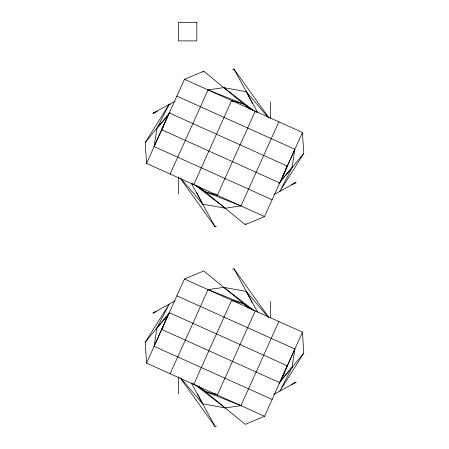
<?xml version="1.0" encoding="UTF-8"?>
<svg xmlns="http://www.w3.org/2000/svg" width="449" height="449" viewBox="0 0 449 449"><rect width="100%" height="100%" fill="white"/><g stroke="black" fill="none" stroke-linecap="round" stroke-linejoin="round"><path stroke-width="0.67" d="M272.133 199.738L154.136 146.576L156.937 128.229L169.161 104.443L170.558 104.359M272.133 399.453L154.136 346.297L156.937 327.944L169.161 304.158L145.223 342.2L146.554 363.118L264.551 416.274L302.446 332.17L184.449 279.009L146.554 363.118M302.446 132.455L264.551 216.558L146.554 163.402L184.449 79.293L302.446 132.455L303.777 153.373L279.839 191.414L292.063 167.623L294.864 149.276L176.867 96.114M302.446 332.17L303.777 353.088L279.839 391.13L292.063 367.344L294.864 348.991L176.867 295.829M279.71 182.917L161.713 129.755L168.644 113.973L170.036 112.441M279.71 382.632L161.713 329.476L168.644 313.688L169.576 312.667M169.29 112.935L287.287 166.096L280.356 181.879L278.964 183.411M169.29 312.656L287.287 365.812L280.356 381.599L278.964 383.132M154.136 146.576L168.644 113.973L169.728 113.081M154.136 346.297L168.644 313.688L169.728 312.796M294.864 149.276L280.356 181.879L279.272 182.771M294.864 348.991L280.356 381.599L279.272 382.492M170.154 174.032L208.044 89.923L223.782 87.639L246.327 91.725L268.373 117.61M192.716 183.725L193.755 184.662L231.645 100.559L243.785 104.073L253.573 110.847M196.583 185.802L205.215 191.779L217.355 195.298L255.245 111.189L256.284 112.127M180.627 178.242L202.673 204.127L225.218 208.213L240.956 205.928L278.846 121.819M170.154 373.748L208.044 289.644L223.782 287.36L246.327 291.446L268.373 317.331M253.573 310.568L243.785 303.788L231.645 300.274L193.755 384.378L192.716 383.446M196.005 385.119L205.215 391.494L217.355 395.013L255.245 310.904M181.076 378.485L202.673 403.842L225.218 407.928L240.956 405.643L278.846 321.54M161.713 129.755L163.172 127.404M161.713 329.476L163.172 327.119M285.828 168.454L287.287 166.096M286.193 367.579L287.287 365.812M146.554 163.402L145.223 142.485L169.161 104.443M145.223 142.485L169.947 112.39M202.914 72.267L203.784 71.211L250.267 109.404M145.223 342.2L169.514 312.633M198.733 186.453L245.216 224.646L246.086 223.591M279.053 183.461L303.777 153.373M279.053 383.182L303.777 353.088M156.937 128.229L165.642 118.227M166.557 117.172L167.477 116.117M281.523 179.735L292.063 167.623M156.937 327.944L167.477 315.838M281.523 379.45L292.063 367.344M155 112.766L152.98 113.294L175.161 101.16M273.839 194.692L296.02 182.558L294 183.091M155 312.482L152.98 313.015L175.161 300.875M273.839 394.407L296.02 382.273L294.673 382.627M152.98 113.294L157.425 111.285M291.575 184.567L296.02 182.558M152.98 313.015L156.151 311.578M291.575 384.288L296.02 382.273M184.449 79.293L203.784 71.211M245.216 224.646L264.551 216.558M184.449 279.009L203.784 270.927L249.728 308.676M264.551 416.274L245.216 424.361L198.733 386.168M232.616 69.528L233.907 69.023L268.99 117.975M180.01 177.877L215.093 226.835L216.384 226.33M232.616 269.243L233.907 268.738L268.586 317.123M180.01 377.592L215.093 426.55L216.384 426.045M208.044 89.923L243.785 104.073M205.215 191.779L240.956 205.928M208.044 289.644L243.785 303.788L244.666 304.86M205.215 391.494L240.956 405.643M231.645 100.559L233.429 101.665M214.976 193.816L217.355 195.298M231.645 300.274L232.835 301.015M214.976 393.537L217.355 395.013M223.782 87.639L254.314 111.032M194.686 184.82L225.218 208.213M223.782 287.36L254.314 310.747M194.686 384.535L225.218 407.928M255.245 111.189L256.143 112.171M192.857 183.68L193.755 184.662M233.907 69.023L257.743 112.592M191.257 183.259L215.093 226.835M233.907 268.738L257.743 312.313M191.257 382.975L215.093 426.55M246.327 91.725L252.4 103.472M196.6 192.38L202.673 204.127M246.327 291.446L252.08 302.57M197.554 393.953L202.673 403.842M270.624 101.805L270.624 118.205M270.624 301.52L270.624 317.92M178.376 176.968L178.376 194.052M178.376 376.683L178.376 393.767M196.825 22.45L178.376 22.45L178.376 40.898L196.825 40.898L196.825 22.45"/></g></svg>
